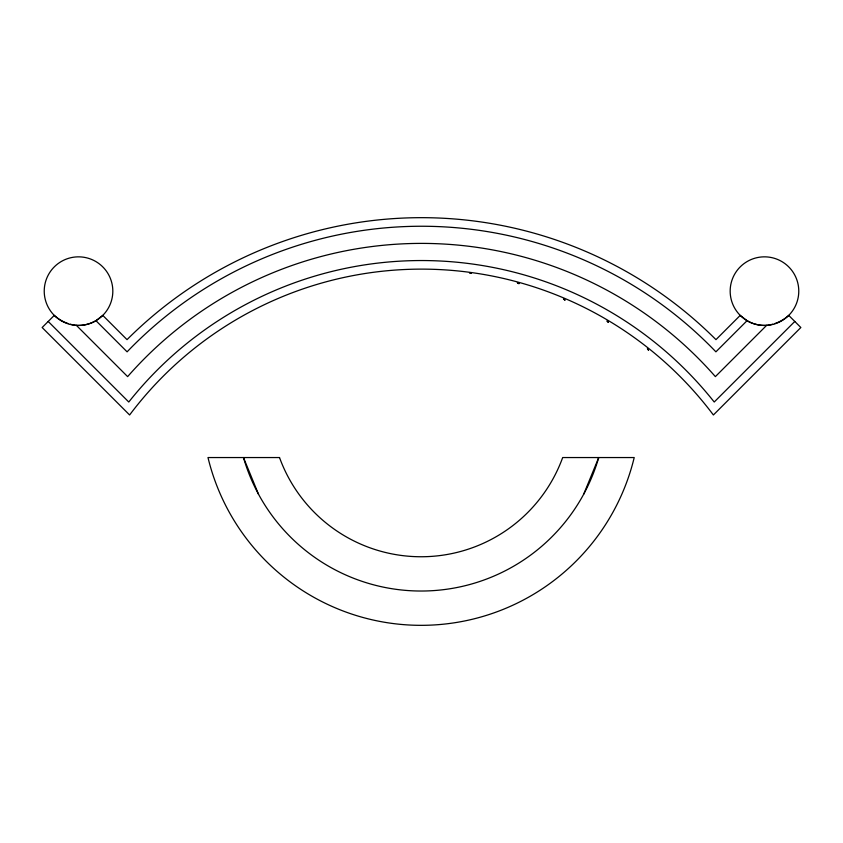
<?xml version="1.0" encoding="UTF-8"?>
<svg xmlns="http://www.w3.org/2000/svg" width="843" height="843" viewBox="0 0 843 843"><rect width="100%" height="100%" fill="white"/><g stroke="black" fill="none" stroke-linecap="round" stroke-linejoin="round"><path stroke-width="1.26" d="M583.683 494.23L598.73 457.549A184.933 184.933 0 0 1 243.469 457.549L258.516 494.23M772.673 324.228A38.936 38.936 0 0 1 766.624 325.366A34.563 34.563 0 0 1 747.056 320.688L715.907 351.837A407.864 407.864 0 0 0 127.093 351.837L95.944 320.688A34.563 34.563 0 0 1 76.376 325.366A38.936 38.936 0 0 1 70.327 324.228M766.624 325.366L715.37 376.621A390.72 390.72 0 0 0 127.63 376.621L76.376 325.366M794.791 321.457L714.221 402.016A373.565 373.565 0 0 0 128.779 402.016L48.209 321.457M95.944 320.688L102.783 315.387L127.03 339.645A416.442 416.442 0 0 1 715.97 339.645L740.217 315.387L747.056 320.688M774.643 323.638A38.936 38.936 0 0 0 788.721 315.387L800.85 327.516L713.389 414.977A364.998 364.998 0 0 0 129.611 414.977L42.15 327.516L54.279 315.387A38.936 38.936 0 0 0 68.357 323.638M469.509 272.711L471.142 273.364L469.509 272.711M517.402 282.774L518.93 283.638L517.402 282.774M563.524 298.991L564.926 300.055L563.524 298.991M607.118 321.099L608.361 322.353L607.118 321.099M647.445 348.728L648.509 350.13L647.445 348.728M279.518 457.549L207.989 457.549A219.233 219.233 0 0 0 634.21 457.549L562.681 457.549A150.634 150.634 0 0 1 279.518 457.549M61.381 320.846A34.3 34.3 0 0 0 112.825 291.141A34.3 34.3 0 0 0 61.381 261.435A34.3 34.3 0 0 0 61.381 320.846M747.32 320.846A34.3 34.3 0 0 0 798.774 291.141A34.3 34.3 0 0 0 747.32 261.435A34.3 34.3 0 0 0 747.32 320.846"/></g></svg>
